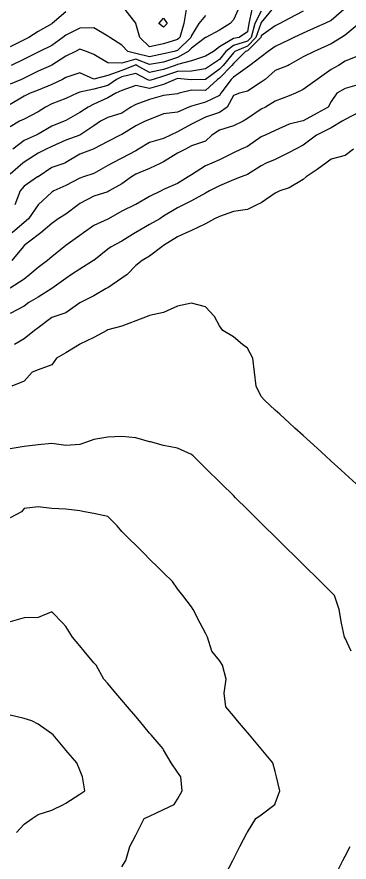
# Model space of a CAD drawing. Header units: metres. Extents: x 2681030 to 2681330, y 1246000 to 1246290.
# Drawn here: x 2681294.49 to 2681306.39, y 1246029.69 to 1246059.99 of the extents above; entities that cross this region are included whole.
import ezdxf

# ---------------------------------------------------------------- set-up
doc = ezdxf.new("R2010")
doc.units = ezdxf.units.M
doc.layers.add('BASIS_HOEHENLINIEN', color=8, linetype='Continuous')

msp = doc.modelspace()

# ---------------------------------------------------------------- linework, layer by layer
at = {"layer": 'BASIS_HOEHENLINIEN'}
for points in [[(2681302.909, 1246060.25, 436.5), (2681302.806, 1246059.75, 436.5), (2681302.75, 1246059.459, 436.5), (2681302.459, 1246059.25, 436.5), (2681302.25, 1246059.216, 436.5), (2681301.75, 1246058.91, 436.5), (2681301.54, 1246058.75, 436.5), (2681301.25, 1246058.582, 436.5), (2681300.75, 1246058.415, 436.5), (2681300.25, 1246058.281, 436.5), (2681300.162, 1246058.25, 436.5), (2681299.75, 1246058.105, 436.5), (2681299.25, 1246057.994, 436.5), (2681298.792, 1246058.25, 436.5), (2681298.75, 1246058.267, 436.5), (2681298.706, 1246058.25, 436.5), (2681298.25, 1246058.062, 436.5), (2681297.75, 1246057.886, 436.5), (2681297.25, 1246057.762, 436.5), (2681296.75, 1246057.983, 436.5), (2681296.25, 1246057.814, 436.5), (2681296.128, 1246057.75, 436.5), (2681295.75, 1246057.56, 436.5), (2681295.25, 1246057.358, 436.5), (2681294.968, 1246057.25, 436.5), (2681294.75, 1246057.147, 436.5), (2681294.25, 1246056.854, 436.5)], [(2681302.425, 1246060.25, 437), (2681302.25, 1246059.888, 437), (2681302.136, 1246059.75, 437), (2681301.75, 1246059.516, 437), (2681301.258, 1246059.25, 437), (2681301.25, 1246059.244, 437), (2681300.75, 1246058.863, 437), (2681300.633, 1246058.75, 437), (2681300.25, 1246058.527, 437), (2681299.75, 1246058.37, 437), (2681299.25, 1246058.279, 437), (2681298.75, 1246058.472, 437), (2681298.25, 1246058.334, 437), (2681297.75, 1246058.343, 437), (2681297.25, 1246058.641, 437), (2681296.984, 1246058.75, 437), (2681296.75, 1246058.826, 437), (2681296.594, 1246058.75, 437), (2681296.25, 1246058.58, 437), (2681295.75, 1246058.262, 437), (2681295.722, 1246058.25, 437), (2681295.25, 1246058.046, 437), (2681294.75, 1246057.795, 437), (2681294.657, 1246057.75, 437), (2681294.25, 1246057.575, 437)], [(2681303.25, 1246060.199, 436), (2681303.018, 1246059.75, 436), (2681302.888, 1246059.25, 436), (2681302.75, 1246059.114, 436), (2681302.25, 1246058.968, 436), (2681301.981, 1246058.75, 436), (2681301.75, 1246058.463, 436), (2681301.429, 1246058.25, 436), (2681301.25, 1246058.131, 436), (2681300.75, 1246058.048, 436), (2681300.25, 1246058.031, 436), (2681299.75, 1246057.862, 436), (2681299.37, 1246057.75, 436), (2681299.25, 1246057.709, 436), (2681299.16, 1246057.75, 436), (2681298.75, 1246057.96, 436), (2681298.25, 1246057.842, 436), (2681298.056, 1246057.75, 436), (2681297.75, 1246057.524, 436), (2681297.25, 1246057.4, 436), (2681296.75, 1246057.294, 436), (2681296.649, 1246057.25, 436), (2681296.25, 1246057.063, 436), (2681295.75, 1246056.869, 436), (2681295.522, 1246056.75, 436), (2681295.25, 1246056.588, 436), (2681294.75, 1246056.327, 436), (2681294.592, 1246056.25, 436), (2681294.25, 1246056.043, 436)], [(2681304.75, 1246060.19, 435), (2681304.25, 1246059.936, 435), (2681303.915, 1246059.75, 435), (2681303.75, 1246059.67, 435), (2681303.25, 1246059.312, 435), (2681303.228, 1246059.25, 435), (2681302.75, 1246058.777, 435), (2681302.688, 1246058.75, 435), (2681302.25, 1246058.313, 435), (2681302.199, 1246058.25, 435), (2681301.75, 1246057.797, 435), (2681301.685, 1246057.75, 435), (2681301.25, 1246057.353, 435), (2681300.75, 1246057.357, 435), (2681300.305, 1246057.25, 435), (2681300.25, 1246057.227, 435), (2681299.75, 1246057.175, 435), (2681299.25, 1246057.022, 435), (2681298.75, 1246056.852, 435), (2681298.577, 1246056.75, 435), (2681298.25, 1246056.541, 435), (2681297.75, 1246056.383, 435), (2681297.489, 1246056.25, 435), (2681297.25, 1246056.089, 435), (2681296.75, 1246055.751, 435), (2681296.746, 1246055.75, 435), (2681296.25, 1246055.568, 435), (2681295.75, 1246055.344, 435), (2681295.537, 1246055.25, 435), (2681295.25, 1246055.101, 435), (2681294.75, 1246054.778, 435), (2681294.706, 1246054.75, 435), (2681294.25, 1246054.353, 435)], [(2681296.25, 1246060.17, 438), (2681295.758, 1246059.75, 438), (2681295.75, 1246059.744, 438), (2681295.25, 1246059.468, 438), (2681294.922, 1246059.25, 438), (2681294.75, 1246059.165, 438), (2681294.25, 1246058.919, 438)], [(2681301.25, 1246060.039, 437.5), (2681301.013, 1246059.75, 437.5), (2681300.75, 1246059.319, 437.5), (2681300.729, 1246059.25, 437.5), (2681300.25, 1246058.785, 437.5), (2681300.129, 1246058.75, 437.5), (2681299.75, 1246058.667, 437.5), (2681299.25, 1246058.553, 437.5), (2681298.75, 1246058.677, 437.5), (2681298.462, 1246058.75, 437.5), (2681298.25, 1246058.975, 437.5), (2681297.818, 1246059.25, 437.5), (2681297.75, 1246059.299, 437.5), (2681297.25, 1246059.595, 437.5), (2681296.75, 1246059.58, 437.5), (2681296.25, 1246059.337, 437.5), (2681296.141, 1246059.25, 437.5), (2681295.75, 1246058.958, 437.5), (2681295.301, 1246058.75, 437.5), (2681295.25, 1246058.727, 437.5), (2681294.75, 1246058.477, 437.5), (2681294.292, 1246058.25, 437.5)], [(2681303.629, 1246060.25, 435.5), (2681303.25, 1246059.789, 435.5), (2681303.23, 1246059.75, 435.5), (2681303.058, 1246059.25, 435.5), (2681302.75, 1246058.945, 435.5), (2681302.299, 1246058.75, 435.5), (2681302.25, 1246058.701, 435.5), (2681301.888, 1246058.25, 435.5), (2681301.75, 1246058.111, 435.5), (2681301.251, 1246057.75, 435.5), (2681301.25, 1246057.749, 435.5), (2681300.75, 1246057.731, 435.5), (2681300.602, 1246057.75, 435.5), (2681300.25, 1246057.78, 435.5), (2681300.16, 1246057.75, 435.5), (2681299.75, 1246057.56, 435.5), (2681299.25, 1246057.427, 435.5), (2681298.75, 1246057.528, 435.5), (2681298.25, 1246057.351, 435.5), (2681298.036, 1246057.25, 435.5), (2681297.75, 1246057.089, 435.5), (2681297.25, 1246056.858, 435.5), (2681297.042, 1246056.75, 435.5), (2681296.75, 1246056.566, 435.5), (2681296.25, 1246056.279, 435.5), (2681296.184, 1246056.25, 435.5), (2681295.75, 1246056.069, 435.5), (2681295.25, 1246055.78, 435.5), (2681295.186, 1246055.75, 435.5), (2681294.75, 1246055.557, 435.5), (2681294.346, 1246055.25, 435.5)], [(2681306.21, 1246060.25, 434.5), (2681305.75, 1246059.861, 434.5), (2681305.527, 1246059.75, 434.5), (2681305.25, 1246059.629, 434.5), (2681304.75, 1246059.411, 434.5), (2681304.411, 1246059.25, 434.5), (2681304.25, 1246059.17, 434.5), (2681303.75, 1246058.924, 434.5), (2681303.501, 1246058.75, 434.5), (2681303.25, 1246058.556, 434.5), (2681302.84, 1246058.25, 434.5), (2681302.75, 1246058.183, 434.5), (2681302.25, 1246057.827, 434.5), (2681302.174, 1246057.75, 434.5), (2681301.803, 1246057.25, 434.5), (2681301.75, 1246057.174, 434.5), (2681301.25, 1246056.935, 434.5), (2681300.75, 1246056.79, 434.5), (2681300.657, 1246056.75, 434.5), (2681300.25, 1246056.577, 434.5), (2681299.75, 1246056.518, 434.5), (2681299.25, 1246056.31, 434.5), (2681299.093, 1246056.25, 434.5), (2681298.75, 1246056.085, 434.5), (2681298.25, 1246055.775, 434.5), (2681298.192, 1246055.75, 434.5), (2681297.75, 1246055.52, 434.5), (2681297.25, 1246055.259, 434.5), (2681297.229, 1246055.25, 434.5), (2681296.75, 1246055.065, 434.5), (2681296.25, 1246054.768, 434.5), (2681296.208, 1246054.75, 434.5), (2681295.75, 1246054.593, 434.5), (2681295.25, 1246054.26, 434.5), (2681295.235, 1246054.25, 434.5), (2681294.75, 1246053.926, 434.5), (2681294.613, 1246053.75, 434.5), (2681294.423, 1246053.25, 434.5)], [(2681300.552, 1246060.25, 438), (2681300.476, 1246059.75, 438), (2681300.326, 1246059.25, 438), (2681300.25, 1246059.176, 438), (2681299.75, 1246059.027, 438), (2681299.25, 1246058.914, 438), (2681298.902, 1246059.25, 438), (2681298.755, 1246059.75, 438), (2681298.75, 1246059.764, 438), (2681298.369, 1246060.25, 438)], [(2681306.75, 1246059.749, 434), (2681306.25, 1246059.339, 434), (2681306.119, 1246059.25, 434), (2681305.75, 1246059.021, 434), (2681305.25, 1246058.8, 434), (2681305.14, 1246058.75, 434), (2681304.75, 1246058.557, 434), (2681304.25, 1246058.268, 434), (2681304.207, 1246058.25, 434), (2681303.75, 1246058.063, 434), (2681303.385, 1246057.75, 434), (2681303.25, 1246057.645, 434), (2681302.75, 1246057.322, 434), (2681302.466, 1246057.25, 434), (2681302.25, 1246057.165, 434), (2681302.021, 1246056.75, 434), (2681301.75, 1246056.558, 434), (2681301.25, 1246056.389, 434), (2681300.964, 1246056.25, 434), (2681300.75, 1246056.143, 434), (2681300.25, 1246055.872, 434), (2681300, 1246055.75, 434), (2681299.75, 1246055.631, 434), (2681299.25, 1246055.491, 434), (2681298.845, 1246055.25, 434), (2681298.75, 1246055.19, 434), (2681298.25, 1246054.929, 434), (2681297.912, 1246054.75, 434), (2681297.75, 1246054.665, 434), (2681297.25, 1246054.376, 434), (2681296.875, 1246054.25, 434), (2681296.75, 1246054.213, 434), (2681296.25, 1246053.941, 434), (2681295.813, 1246053.75, 434), (2681295.75, 1246053.704, 434), (2681295.252, 1246053.25, 434), (2681295.25, 1246053.248, 434), (2681294.915, 1246052.75, 434), (2681294.75, 1246052.62, 434), (2681294.32, 1246052.25, 434)], [(2681299.877, 1246059.75, 438.5), (2681299.75, 1246059.619, 438.5), (2681299.575, 1246059.75, 438.5), (2681299.75, 1246059.942, 438.5), (2681299.877, 1246059.75, 438.5)], [(2681306.75, 1246058.599, 433.5), (2681306.25, 1246058.406, 433.5), (2681306.01, 1246058.25, 433.5), (2681305.75, 1246058.098, 433.5), (2681305.254, 1246057.75, 433.5), (2681305.25, 1246057.747, 433.5), (2681304.75, 1246057.385, 433.5), (2681304.475, 1246057.25, 433.5), (2681304.25, 1246057.161, 433.5), (2681303.75, 1246056.962, 433.5), (2681303.4, 1246056.75, 433.5), (2681303.25, 1246056.682, 433.5), (2681302.75, 1246056.341, 433.5), (2681302.602, 1246056.25, 433.5), (2681302.25, 1246056.078, 433.5), (2681301.75, 1246055.933, 433.5), (2681301.477, 1246055.75, 433.5), (2681301.25, 1246055.539, 433.5), (2681300.75, 1246055.362, 433.5), (2681300.529, 1246055.25, 433.5), (2681300.25, 1246055.102, 433.5), (2681299.75, 1246054.793, 433.5), (2681299.655, 1246054.75, 433.5), (2681299.25, 1246054.549, 433.5), (2681298.75, 1246054.353, 433.5), (2681298.601, 1246054.25, 433.5), (2681298.25, 1246054.01, 433.5), (2681297.803, 1246053.75, 433.5), (2681297.75, 1246053.718, 433.5), (2681297.25, 1246053.561, 433.5), (2681296.75, 1246053.298, 433.5), (2681296.687, 1246053.25, 433.5), (2681296.25, 1246052.916, 433.5), (2681295.976, 1246052.75, 433.5), (2681295.75, 1246052.586, 433.5), (2681295.347, 1246052.25, 433.5), (2681295.25, 1246052.174, 433.5), (2681294.75, 1246051.796, 433.5), (2681294.713, 1246051.75, 433.5), (2681294.311, 1246051.25, 433.5)], [(2681306.75, 1246057.564, 433), (2681306.25, 1246057.426, 433), (2681305.959, 1246057.25, 433), (2681305.75, 1246056.957, 433), (2681305.64, 1246056.75, 433), (2681305.25, 1246056.535, 433), (2681304.75, 1246056.264, 433), (2681304.691, 1246056.25, 433), (2681304.25, 1246056.148, 433), (2681303.75, 1246055.911, 433), (2681303.382, 1246055.75, 433), (2681303.25, 1246055.69, 433), (2681302.75, 1246055.343, 433), (2681302.533, 1246055.25, 433), (2681302.25, 1246055.116, 433), (2681301.75, 1246054.862, 433), (2681301.473, 1246054.75, 433), (2681301.25, 1246054.654, 433), (2681300.75, 1246054.326, 433), (2681300.632, 1246054.25, 433), (2681300.25, 1246054.021, 433), (2681299.75, 1246053.797, 433), (2681299.657, 1246053.75, 433), (2681299.25, 1246053.556, 433), (2681298.75, 1246053.263, 433), (2681298.723, 1246053.25, 433), (2681298.25, 1246053.021, 433), (2681297.78, 1246052.75, 433), (2681297.75, 1246052.733, 433), (2681297.25, 1246052.511, 433), (2681296.883, 1246052.25, 433), (2681296.75, 1246052.154, 433), (2681296.25, 1246051.793, 433), (2681296.192, 1246051.75, 433), (2681295.75, 1246051.387, 433), (2681295.585, 1246051.25, 433), (2681295.25, 1246051.001, 433), (2681294.961, 1246050.75, 433), (2681294.75, 1246050.582, 433), (2681294.25, 1246050.264, 433)], [(2681306.75, 1246056.569, 432.5), (2681306.25, 1246056.315, 432.5), (2681306.147, 1246056.25, 432.5), (2681305.75, 1246056.012, 432.5), (2681305.25, 1246055.764, 432.5), (2681305.224, 1246055.75, 432.5), (2681304.75, 1246055.386, 432.5), (2681304.474, 1246055.25, 432.5), (2681304.25, 1246055.123, 432.5), (2681303.75, 1246054.882, 432.5), (2681303.429, 1246054.75, 432.5), (2681303.25, 1246054.649, 432.5), (2681302.75, 1246054.343, 432.5), (2681302.532, 1246054.25, 432.5), (2681302.25, 1246054.149, 432.5), (2681301.75, 1246053.93, 432.5), (2681301.392, 1246053.75, 432.5), (2681301.25, 1246053.67, 432.5), (2681300.75, 1246053.393, 432.5), (2681300.46, 1246053.25, 432.5), (2681300.25, 1246053.143, 432.5), (2681299.75, 1246052.844, 432.5), (2681299.613, 1246052.75, 432.5), (2681299.25, 1246052.55, 432.5), (2681298.75, 1246052.262, 432.5), (2681298.728, 1246052.25, 432.5), (2681298.25, 1246051.949, 432.5), (2681297.874, 1246051.75, 432.5), (2681297.75, 1246051.657, 432.5), (2681297.25, 1246051.258, 432.5), (2681297.24, 1246051.25, 432.5), (2681296.75, 1246050.951, 432.5), (2681296.453, 1246050.75, 432.5), (2681296.25, 1246050.605, 432.5), (2681295.75, 1246050.252, 432.5), (2681295.747, 1246050.25, 432.5), (2681295.25, 1246049.947, 432.5), (2681294.921, 1246049.75, 432.5), (2681294.75, 1246049.617, 432.5), (2681294.25, 1246049.358, 432.5)], [(2681306.551, 1246055.25, 432), (2681306.25, 1246055.02, 432), (2681305.75, 1246054.884, 432), (2681305.559, 1246054.75, 432), (2681305.25, 1246054.517, 432), (2681304.855, 1246054.25, 432), (2681304.75, 1246054.159, 432), (2681304.25, 1246053.858, 432), (2681303.913, 1246053.75, 432), (2681303.75, 1246053.671, 432), (2681303.25, 1246053.327, 432), (2681303.084, 1246053.25, 432), (2681302.75, 1246053.081, 432), (2681302.25, 1246053.014, 432), (2681301.75, 1246052.837, 432), (2681301.572, 1246052.75, 432), (2681301.25, 1246052.569, 432), (2681300.75, 1246052.33, 432), (2681300.562, 1246052.25, 432), (2681300.25, 1246052.104, 432), (2681299.75, 1246051.789, 432), (2681299.689, 1246051.75, 432), (2681299.25, 1246051.414, 432), (2681298.977, 1246051.25, 432), (2681298.75, 1246051.071, 432), (2681298.438, 1246050.75, 432), (2681298.25, 1246050.628, 432), (2681297.75, 1246050.281, 432), (2681297.695, 1246050.25, 432), (2681297.25, 1246049.987, 432), (2681296.77, 1246049.75, 432), (2681296.75, 1246049.741, 432), (2681296.25, 1246049.381, 432), (2681295.852, 1246049.25, 432), (2681295.75, 1246049.209, 432), (2681295.25, 1246048.847, 432), (2681295.125, 1246048.75, 432), (2681294.75, 1246048.452, 432), (2681294.407, 1246048.25, 432)], [(2681306.642, 1246043.25, 431.5), (2681306.25, 1246043.609, 431.5), (2681306.096, 1246043.75, 431.5), (2681305.75, 1246044.067, 431.5), (2681305.55, 1246044.25, 431.5), (2681305.25, 1246044.525, 431.5), (2681305.003, 1246044.75, 431.5), (2681304.75, 1246044.982, 431.5), (2681304.456, 1246045.25, 431.5), (2681304.25, 1246045.439, 431.5), (2681303.909, 1246045.75, 431.5), (2681303.75, 1246045.896, 431.5), (2681303.362, 1246046.25, 431.5), (2681303.25, 1246046.378, 431.5), (2681303.069, 1246046.75, 431.5), (2681303.004, 1246047.25, 431.5), (2681302.947, 1246047.75, 431.5), (2681302.75, 1246048.118, 431.5), (2681302.577, 1246048.25, 431.5), (2681302.25, 1246048.516, 431.5), (2681301.877, 1246048.75, 431.5), (2681301.75, 1246048.918, 431.5), (2681301.575, 1246049.25, 431.5), (2681301.25, 1246049.6, 431.5), (2681300.75, 1246049.723, 431.5), (2681300.25, 1246049.617, 431.5), (2681299.75, 1246049.392, 431.5), (2681299.25, 1246049.289, 431.5), (2681299.161, 1246049.25, 431.5), (2681298.75, 1246049.088, 431.5), (2681298.25, 1246048.904, 431.5), (2681297.75, 1246048.768, 431.5), (2681297.716, 1246048.75, 431.5), (2681297.25, 1246048.493, 431.5), (2681296.75, 1246048.259, 431.5), (2681296.737, 1246048.25, 431.5), (2681296.25, 1246047.95, 431.5), (2681295.91, 1246047.75, 431.5), (2681295.75, 1246047.516, 431.5), (2681295.25, 1246047.336, 431.5), (2681295.038, 1246047.25, 431.5), (2681294.75, 1246046.928, 431.5), (2681294.307, 1246046.75, 431.5)], [(2681306.467, 1246037.25, 431), (2681306.25, 1246037.719, 431), (2681306.235, 1246037.75, 431), (2681306.128, 1246038.25, 431), (2681306.043, 1246038.75, 431), (2681305.872, 1246039.25, 431), (2681305.75, 1246039.37, 431), (2681305.365, 1246039.75, 431), (2681305.25, 1246039.864, 431), (2681304.859, 1246040.25, 431), (2681304.75, 1246040.357, 431), (2681304.352, 1246040.75, 431), (2681304.25, 1246040.851, 431), (2681303.846, 1246041.25, 431), (2681303.75, 1246041.345, 431), (2681303.339, 1246041.75, 431), (2681303.25, 1246041.838, 431), (2681302.833, 1246042.25, 431), (2681302.75, 1246042.332, 431), (2681302.327, 1246042.75, 431), (2681302.25, 1246042.826, 431), (2681301.82, 1246043.25, 431), (2681301.75, 1246043.319, 431), (2681301.314, 1246043.75, 431), (2681301.25, 1246043.813, 431), (2681300.807, 1246044.25, 431), (2681300.75, 1246044.297, 431), (2681300.25, 1246044.532, 431), (2681299.75, 1246044.621, 431), (2681299.275, 1246044.75, 431), (2681299.25, 1246044.758, 431), (2681298.75, 1246044.902, 431), (2681298.25, 1246044.947, 431), (2681297.75, 1246044.925, 431), (2681297.25, 1246044.836, 431), (2681297.017, 1246044.75, 431), (2681296.75, 1246044.658, 431), (2681296.25, 1246044.625, 431), (2681295.75, 1246044.69, 431), (2681295.25, 1246044.645, 431), (2681294.75, 1246044.587, 431), (2681294.25, 1246044.503, 431)], [(2681301.968, 1246029.25, 430.5), (2681302.227, 1246029.75, 430.5), (2681302.25, 1246029.795, 430.5), (2681302.485, 1246030.25, 430.5), (2681302.744, 1246030.75, 430.5), (2681302.75, 1246030.76, 430.5), (2681303.054, 1246031.25, 430.5), (2681303.25, 1246031.385, 430.5), (2681303.736, 1246031.75, 430.5), (2681303.75, 1246031.79, 430.5), (2681303.908, 1246032.25, 430.5), (2681303.795, 1246032.75, 430.5), (2681303.75, 1246032.936, 430.5), (2681303.666, 1246033.25, 430.5), (2681303.25, 1246033.746, 430.5), (2681303.247, 1246033.75, 430.5), (2681302.824, 1246034.25, 430.5), (2681302.75, 1246034.337, 430.5), (2681302.4, 1246034.75, 430.5), (2681302.25, 1246034.928, 430.5), (2681301.977, 1246035.25, 430.5), (2681301.921, 1246035.75, 430.5), (2681301.991, 1246036.25, 430.5), (2681301.863, 1246036.75, 430.5), (2681301.75, 1246036.911, 430.5), (2681301.475, 1246037.25, 430.5), (2681301.327, 1246037.75, 430.5), (2681301.25, 1246037.9, 430.5), (2681301.063, 1246038.25, 430.5), (2681300.811, 1246038.75, 430.5), (2681300.75, 1246038.837, 430.5), (2681300.439, 1246039.25, 430.5), (2681300.25, 1246039.491, 430.5), (2681300.065, 1246039.75, 430.5), (2681299.75, 1246040.061, 430.5), (2681299.558, 1246040.25, 430.5), (2681299.25, 1246040.554, 430.5), (2681299.052, 1246040.75, 430.5), (2681298.75, 1246041.048, 430.5), (2681298.545, 1246041.25, 430.5), (2681298.25, 1246041.542, 430.5), (2681298.08, 1246041.75, 430.5), (2681297.75, 1246042.077, 430.5), (2681297.25, 1246042.186, 430.5), (2681296.911, 1246042.25, 430.5), (2681296.75, 1246042.28, 430.5), (2681296.25, 1246042.344, 430.5), (2681295.75, 1246042.369, 430.5), (2681295.25, 1246042.423, 430.5), (2681294.75, 1246042.367, 430.5), (2681294.663, 1246042.25, 430.5), (2681294.25, 1246042.035, 430.5)], [(2681298.25, 1246029.523, 430), (2681298.391, 1246029.75, 430), (2681298.538, 1246030.25, 430), (2681298.75, 1246030.659, 430), (2681298.797, 1246030.75, 430), (2681299.056, 1246031.25, 430), (2681299.25, 1246031.341, 430), (2681299.75, 1246031.574, 430), (2681300.126, 1246031.75, 430), (2681300.25, 1246031.946, 430), (2681300.42, 1246032.25, 430), (2681300.361, 1246032.75, 430), (2681300.25, 1246032.915, 430), (2681300.015, 1246033.25, 430), (2681299.75, 1246033.711, 430), (2681299.728, 1246033.75, 430), (2681299.305, 1246034.25, 430), (2681299.25, 1246034.315, 430), (2681298.882, 1246034.75, 430), (2681298.75, 1246034.906, 430), (2681298.459, 1246035.25, 430), (2681298.25, 1246035.496, 430), (2681298.035, 1246035.75, 430), (2681297.75, 1246036.087, 430), (2681297.612, 1246036.25, 430), (2681297.33, 1246036.75, 430), (2681297.25, 1246036.838, 430), (2681296.907, 1246037.25, 430), (2681296.75, 1246037.441, 430), (2681296.48, 1246037.75, 430), (2681296.25, 1246038.137, 430), (2681296.136, 1246038.25, 430), (2681295.75, 1246038.667, 430), (2681295.25, 1246038.457, 430), (2681294.75, 1246038.441, 430), (2681294.25, 1246038.304, 430)], [(2681294.483, 1246030.75, 429.5), (2681294.75, 1246031.048, 429.5), (2681295.04, 1246031.25, 429.5), (2681295.25, 1246031.397, 429.5), (2681295.75, 1246031.55, 429.5), (2681296.163, 1246031.75, 429.5), (2681296.25, 1246031.8, 429.5), (2681296.75, 1246032.12, 429.5), (2681296.931, 1246032.25, 429.5), (2681296.847, 1246032.75, 429.5), (2681296.75, 1246032.983, 429.5), (2681296.646, 1246033.25, 429.5), (2681296.25, 1246033.706, 429.5), (2681296.21, 1246033.75, 429.5), (2681295.787, 1246034.25, 429.5), (2681295.75, 1246034.293, 429.5), (2681295.25, 1246034.634, 429.5), (2681295.026, 1246034.75, 429.5), (2681294.75, 1246034.843, 429.5), (2681294.25, 1246034.953, 429.5)], [(2681305.915, 1246029.25, 431), (2681306.173, 1246029.75, 431), (2681306.25, 1246029.898, 431), (2681306.432, 1246030.25, 431)]]:
    msp.add_polyline3d(points, dxfattribs=at)

doc.saveas('drawing.dxf')
